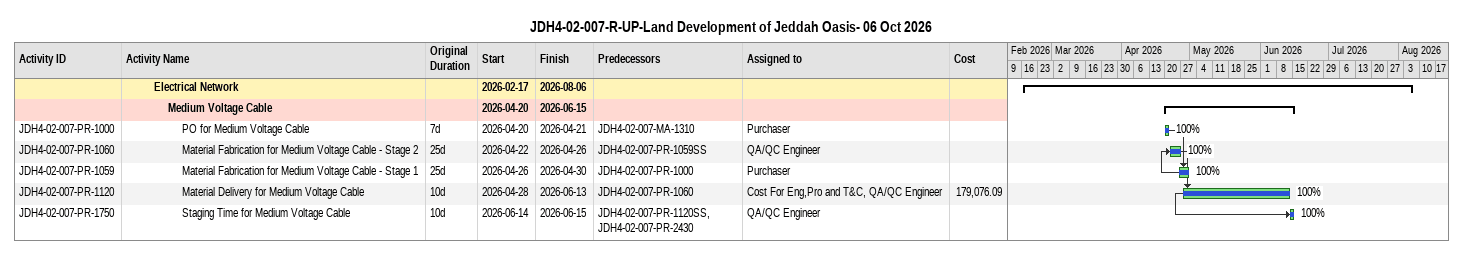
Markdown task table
JDH4-02-007-R-UP-Land Development of Jeddah Oasis- 06 Oct 2026

| ID | Level | Task | Original duration | Start | Finish | Predecessors | Resources | % complete | Cost |
|---|---|---|---|---|---|---|---|---|---|
|  | 3 | **Electrical Network** |  | 2026-02-17 | 2026-08-06 |  |  |  |  |
|  | 4 | **Medium Voltage Cable** |  | 2026-04-20 | 2026-06-15 |  |  |  |  |
| JDH4-02-007-PR-1000 | 5 | PO for Medium Voltage Cable | 7d | 2026-04-20 | 2026-04-21 | JDH4-02-007-MA-1310 | Purchaser | 100 |  |
| JDH4-02-007-PR-1060 | 5 | Material Fabrication for Medium Voltage Cable - Stage 2 | 25d | 2026-04-22 | 2026-04-26 | JDH4-02-007-PR-1059SS | QA/QC Engineer | 100 |  |
| JDH4-02-007-PR-1059 | 5 | Material Fabrication for Medium Voltage Cable - Stage 1 | 25d | 2026-04-26 | 2026-04-30 | JDH4-02-007-PR-1000 | Purchaser | 100 |  |
| JDH4-02-007-PR-1120 | 5 | Material Delivery for Medium Voltage Cable | 10d | 2026-04-28 | 2026-06-13 | JDH4-02-007-PR-1060 | Cost For Eng,Pro and T&C, QA/QC Engineer | 100 | 179076.09 |
| JDH4-02-007-PR-1750 | 5 | Staging Time for Medium Voltage Cable | 10d | 2026-06-14 | 2026-06-15 | JDH4-02-007-PR-1120SS, JDH4-02-007-PR-2430 | QA/QC Engineer | 100 |  |
